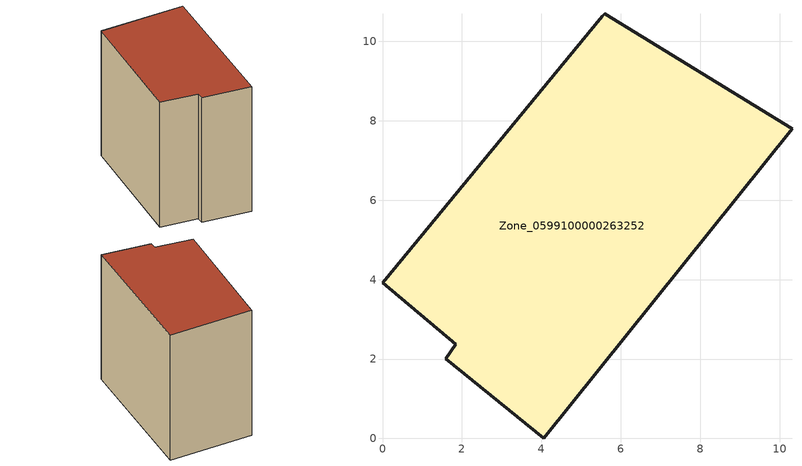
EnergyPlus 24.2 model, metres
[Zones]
Zone_0599100000263252
 floor ground (C_G): 1.6,2.01 1.85,2.37 0,3.92 5.53,10.63 5.59,10.7 10.31,7.8 4.07,0 z0
 wall outside (C_F): 1.85,2.37 1.6,2.01 4.07,0 10.31,7.8 5.59,10.7 5.53,10.63 0,3.92 1.85,2.37 z0:8.49
 roof outside (C_R): 10.31,7.8 5.59,10.7 5.53,10.63 0,3.92 1.85,2.37 1.6,2.01 4.07,0 z8.49
[BUILDING]
Pand.0599100000263252: North Axis=0; Terrain=City; Loads Convergence Tolerance Value=0.04; Temperature Convergence Tolerance Value=0.4; Solar Distribution=FullExterior; Maximum Number of Warmup Days=25; Minimum Number of Warmup Days=1
[Site:Location]
Rotterdam.The.Hague.AP_ZH_NLD Design_Conditions: Latitude=51.96; Longitude=4.45; Time Zone=1; Elevation=-4.5
[SITE:GROUNDTEMPERATURE:BUILDINGSURFACE]
18, 18, 18, 18, 18, 18, 18, 18, 18, 18, 18, 18
[MATERIAL] Thermal Absorptance=0.9; Solar Absorptance=0.7; Visible Absorptance=0.7
Name | Roughness | Thickness | Conductivity | Density | Specific Heat
G.TI.1946 | MediumSmooth | 0.15 | 1 | 540 | 1210
F.TI.1946 | Rough | 0.3 | 0.857143 | 1920 | 840
R.TI.1946 | MediumRough | 0.2 | 0.1 | 1500 | 1000
[CONSTRUCTION]
C_G: G.TI.1946
C_F: F.TI.1946
C_R: R.TI.1946
[ZONE]
Zone_0599100000263252: Type=1; Multiplier=1; Ceiling Height=Autocalculate; Volume=Autocalculate; Floor Area=autocalculate; Part of Total Floor Area=Yes
[ZONEINFILTRATION:DESIGNFLOWRATE]
Infil_Zone_0599100000263252: Zone or ZoneList or Space or SpaceList=Zone_0599100000263252; Schedule=AlwaysOn; Design Flow Rate Calculation Method=Flow/Area; Flow Rate per Floor Area=0.003; Constant Term Coefficient=1; Temperature Term Coefficient=0; Velocity Term Coefficient=0; Velocity Squared Term Coefficient=0
[HVACTEMPLATE:ZONE:IDEALLOADSAIRSYSTEM]
Zone_0599100000263252: Maximum Heating Supply Air Temperature=50; Minimum Cooling Supply Air Temperature=13; Maximum Heating Supply Air Humidity Ratio=0.0156; Minimum Cooling Supply Air Humidity Ratio=0.0077; Heating Limit=NoLimit; Cooling Limit=NoLimit; Dehumidification Control Type=ConstantSensibleHeatRatio; Cooling Sensible Heat Ratio=0.7; Dehumidification Setpoint=60; Humidification Control Type=None; Humidification Setpoint=30; Outdoor Air Method=None; Outdoor Air Flow Rate per Person=0.00944; Outdoor Air Flow Rate per Zone Floor Area=0; Outdoor Air Flow Rate per Zone=0; Demand Controlled Ventilation Type=None; Outdoor Air Economizer Type=NoEconomizer; Heat Recovery Type=None; Sensible Heat Recovery Effectiveness=0.7; Latent Heat Recovery Effectiveness=0.65
[ZONECONTROL:THERMOSTAT]
ThermostatControl_Zone_0599100000263252: Zone or ZoneList=Zone_0599100000263252; Control Type Schedule=DualSetpointControlType; Control 1=Thermostat_Zone_0599100000263252; Temperature Difference Between Cutout And Setpoint=0
[THERMOSTATSETPOINT:DUALSETPOINT]
Thermostat_Zone_0599100000263252: Heating Setpoint Temperature Schedule=HeatingSetpoint_Zone_0599100000263252; Cooling Setpoint Temperature Schedule=CoolingSetpoint_Zone_0599100000263252
[SCHEDULE:COMPACT]
HeatingSetpoint_Zone_0599100000263252: Through: 12/31, For: AllDays, Until: 24:00, 21
CoolingSetpoint_Zone_0599100000263252: Through: 12/31, For: AllDays, Until: 24:00, 24
DualSetpointControlType: Through: 12/31, For: AllDays, Until: 24:00, 4
AlwaysOn: Through: 12/31, For: AllDays, Until: 24:00, 1
